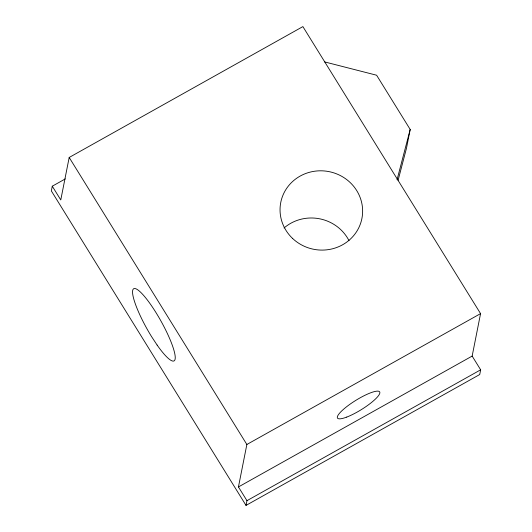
<?xml version="1.0" encoding="UTF-8"?>
<svg xmlns="http://www.w3.org/2000/svg" width="532" height="532" viewBox="0 0 532 532"><rect width="100%" height="100%" fill="white"/><g stroke="black" fill="none" stroke-linecap="round" stroke-linejoin="round"><path stroke-width="0.8" d="M52.276 186.2L51.345 190.915L246.017 505.4L479.724 374.535L480.655 369.813L472.157 356.081L480.562 313.621L302.888 26.6L69.187 157.465L60.774 199.932L52.276 186.2L65.296 178.905M246.017 505.4L246.954 500.678L238.449 486.946L246.861 444.486L69.187 157.465M324.527 61.885L376.609 75.218L410.192 129.462L406.455 148.335L398.109 180.262M397.052 179.743L410.192 129.462M246.861 444.486L480.562 313.621M238.449 486.946L472.157 356.081M246.954 500.678L480.655 369.813M284.075 227.969A41.363 39.581 11.2 0 1 348.992 240.624M157.113 345.062L151.534 336.576A41.363 8 60.8 0 1 135.594 288.683A41.363 8 60.8 0 1 171.65 343.499A41.363 8 60.8 0 1 157.113 345.062M292.633 238.489A41.363 39.581 11.2 0 0 361.401 220.707A41.363 39.581 11.2 0 0 309.97 172.155A41.363 39.581 11.2 0 0 292.633 238.489M346.738 417.081A24.818 5.386 -31.8 0 0 379.821 393.101A24.818 5.386 -31.8 0 0 349.165 404.819A24.818 5.386 -31.8 0 0 346.738 417.081"/></g></svg>
